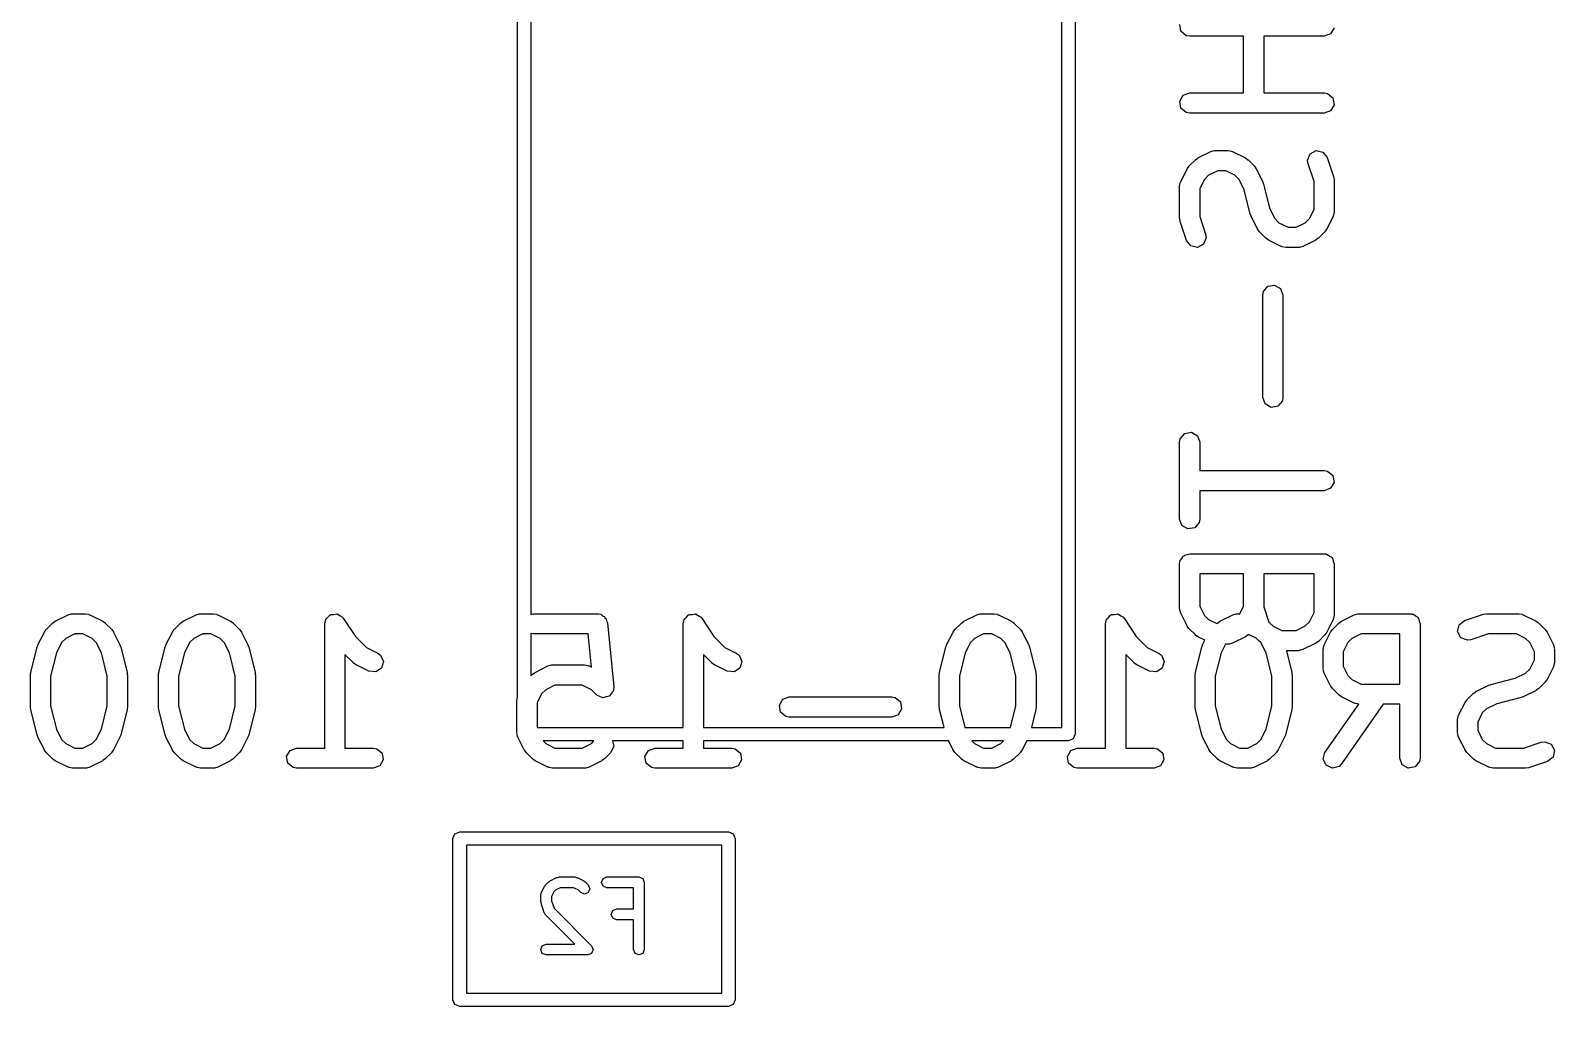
# Model space of a CAD drawing. Extents: x 0.18 to 5.48, y -2.58 to 1.79.
# Drawn here: x 3.1924 to 3.6389, y 0.7594 to 1.0453 of the extents above; entities that cross this region are included whole.
import ezdxf

# ---------------------------------------------------------------- set-up
doc = ezdxf.new("R2010")
doc.units = 0
doc.header["$MEASUREMENT"] = 0
doc.layers.add('BLACK', color=7, linetype='CONTINUOUS')

msp = doc.modelspace()

# ---------------------------------------------------------------- linework, layer by layer
at = {"layer": 'BLACK', "linetype": 'CONTINUOUS'}
for p, q in [((3.49449, 0.841142), (3.49449, 1.35886)), ((3.49843, 1.36083), (3.49843, 0.839173)), ((3.33504, 0.850028), (3.33504, 1.18447)), ((3.33898, 1.18598), (3.33898, 0.874214)), ((3.52943, 1.04509), (3.52908, 1.04708)), ((3.53097, 1.04379), (3.52943, 1.04509)), ((3.57426, 1.04606), (3.57325, 1.04431)), ((3.53198, 1.04362), (3.53097, 1.04379)), ((3.54778, 1.04362), (3.53198, 1.04362)), ((3.54778, 1.02702), (3.54778, 1.04362)), ((3.57135, 1.04362), (3.55368, 1.04362)), ((3.55368, 1.04362), (3.55368, 1.02702)), ((3.57325, 1.04431), (3.57135, 1.04362)), ((3.53009, 1.02633), (3.53198, 1.02702)), ((3.53198, 1.02702), (3.54778, 1.02702)), ((3.55368, 1.02702), (3.57135, 1.02702)), ((3.57135, 1.02702), (3.57236, 1.02685)), ((3.52908, 1.02458), (3.53009, 1.02633)), ((3.52943, 1.0226), (3.52908, 1.02458)), ((3.53097, 1.0213), (3.52943, 1.0226)), ((3.57236, 1.02685), (3.57391, 1.02555)), ((3.57426, 1.02356), (3.57325, 1.02181)), ((3.57391, 1.02555), (3.57426, 1.02356)), ((3.53198, 1.02112), (3.53097, 1.0213)), ((3.57135, 1.02112), (3.53198, 1.02112)), ((3.57325, 1.02181), (3.57135, 1.02112)), ((3.53441, 1.00797), (3.53816, 1.00984)), ((3.53816, 1.00984), (3.53914, 1.01013)), ((3.53914, 1.01013), (3.53932, 1.01009)), ((3.53932, 1.01009), (3.53948, 1.01015)), ((3.53948, 1.01015), (3.54323, 1.01015)), ((3.54323, 1.01015), (3.54424, 1.00997)), ((3.54424, 1.00997), (3.54438, 1.00986)), ((3.54438, 1.00986), (3.54455, 1.00984)), ((3.54455, 1.00984), (3.5483, 1.00797)), ((3.56653, 1.00728), (3.56727, 1.00916)), ((3.56727, 1.00916), (3.56905, 1.01012)), ((3.56905, 1.01012), (3.57102, 1.00971)), ((3.57102, 1.00971), (3.57228, 1.00813)), ((3.52934, 1.00102), (3.53122, 1.00477)), ((3.53122, 1.00477), (3.53174, 1.00548)), ((3.53174, 1.00548), (3.53177, 1.00554)), ((3.53177, 1.00554), (3.53365, 1.00741)), ((3.53365, 1.00741), (3.53437, 1.00792)), ((3.53437, 1.00792), (3.53441, 1.00797)), ((3.5483, 1.00797), (3.54901, 1.00744)), ((3.54901, 1.00744), (3.54907, 1.00741)), ((3.54907, 1.00741), (3.55094, 1.00554)), ((3.55094, 1.00554), (3.55145, 1.00481)), ((3.55145, 1.00481), (3.5515, 1.00477)), ((3.5515, 1.00477), (3.55337, 1.00102)), ((3.56668, 1.00627), (3.56653, 1.00728)), ((3.5684, 1.0011), (3.56668, 1.00627)), ((3.57228, 1.00813), (3.57415, 1.00251)), ((3.52903, 0.9997), (3.52921, 1.00071)), ((3.52921, 1.00071), (3.52932, 1.00085)), ((3.52932, 1.00085), (3.52934, 1.00102)), ((3.53628, 1.0017), (3.53494, 0.999003)), ((3.53748, 1.0029), (3.53628, 1.0017)), ((3.54018, 1.00425), (3.53748, 1.0029)), ((3.54254, 1.00425), (3.54018, 1.00425)), ((3.54523, 1.0029), (3.54254, 1.00425)), ((3.54643, 1.0017), (3.54523, 1.0029)), ((3.54795, 0.998669), (3.54643, 1.0017)), ((3.55337, 1.00102), (3.55352, 1.00053)), ((3.55352, 1.00053), (3.5536, 1.00042)), ((3.5536, 1.00042), (3.55539, 0.993231)), ((3.5684, 0.992898), (3.5684, 1.0011)), ((3.57415, 1.00251), (3.57428, 1.00164)), ((3.57428, 1.00164), (3.57431, 1.00157)), ((3.57431, 1.00157), (3.57431, 0.992201)), ((3.52903, 0.990326), (3.52903, 0.9997)), ((3.53494, 0.999003), (3.53494, 0.990805)), ((3.54974, 0.991485), (3.54795, 0.998669)), ((3.54982, 0.991369), (3.54974, 0.991485)), ((3.54996, 0.99088), (3.54982, 0.991369)), ((3.55539, 0.993231), (3.55691, 0.990201)), ((3.56705, 0.990201), (3.5684, 0.992898)), ((3.57413, 0.991191), (3.57401, 0.991056)), ((3.57431, 0.992201), (3.57413, 0.991191)), ((3.52905, 0.990266), (3.52903, 0.990326)), ((3.52918, 0.989392), (3.52905, 0.990266)), ((3.53106, 0.983768), (3.52918, 0.989392)), ((3.53494, 0.990805), (3.53666, 0.985636)), ((3.55184, 0.987131), (3.54996, 0.99088)), ((3.55189, 0.987087), (3.55184, 0.987131)), ((3.55239, 0.986364), (3.55189, 0.987087)), ((3.55691, 0.990201), (3.5581, 0.989003)), ((3.5581, 0.989003), (3.5608, 0.987655)), ((3.5608, 0.987655), (3.56316, 0.987655)), ((3.56316, 0.987655), (3.56585, 0.989003)), ((3.56585, 0.989003), (3.56705, 0.990201)), ((3.57212, 0.987131), (3.57159, 0.986422)), ((3.57399, 0.99088), (3.57212, 0.987131)), ((3.57401, 0.991056), (3.57399, 0.99088)), ((3.53231, 0.982186), (3.53106, 0.983768)), ((3.53607, 0.982743), (3.53429, 0.981781)), ((3.53681, 0.984621), (3.53607, 0.982743)), ((3.53666, 0.985636), (3.53681, 0.984621)), ((3.55427, 0.984489), (3.55239, 0.986364)), ((3.55433, 0.984462), (3.55427, 0.984489)), ((3.55503, 0.983936), (3.55433, 0.984462)), ((3.55878, 0.982061), (3.55503, 0.983936)), ((3.56892, 0.983936), (3.56517, 0.982061)), ((3.56897, 0.983982), (3.56892, 0.983936)), ((3.56969, 0.984489), (3.56897, 0.983982)), ((3.57157, 0.986364), (3.56969, 0.984489)), ((3.57159, 0.986422), (3.57157, 0.986364)), ((3.53429, 0.981781), (3.53231, 0.982186)), ((3.55896, 0.982041), (3.55878, 0.982061)), ((3.5591, 0.981927), (3.55896, 0.982041)), ((3.5601, 0.981749), (3.5591, 0.981927)), ((3.56385, 0.981749), (3.5601, 0.981749)), ((3.56402, 0.98181), (3.56385, 0.981749)), ((3.56419, 0.981769), (3.56402, 0.98181)), ((3.56517, 0.982061), (3.56419, 0.981769)), ((3.55358, 0.968839), (3.55488, 0.970386)), ((3.55488, 0.970386), (3.55687, 0.970737)), ((3.55687, 0.970737), (3.55862, 0.969727)), ((3.55862, 0.969727), (3.55931, 0.967829)), ((3.5534, 0.967829), (3.55358, 0.968839)), ((3.5534, 0.937833), (3.5534, 0.967829)), ((3.55931, 0.967829), (3.55931, 0.937833)), ((3.55409, 0.935935), (3.5534, 0.937833)), ((3.55931, 0.937833), (3.55913, 0.936823)), ((3.55584, 0.934925), (3.55409, 0.935935)), ((3.55783, 0.935276), (3.55584, 0.934925)), ((3.55913, 0.936823), (3.55783, 0.935276)), ((3.52903, 0.924709), (3.52921, 0.925719)), ((3.52903, 0.902212), (3.52903, 0.924709)), ((3.52921, 0.925719), (3.53051, 0.927267)), ((3.53051, 0.927267), (3.5325, 0.927617)), ((3.5325, 0.927617), (3.53425, 0.926607)), ((3.53425, 0.926607), (3.53494, 0.924709)), ((3.53494, 0.924709), (3.53494, 0.916414)), ((3.53494, 0.916414), (3.57135, 0.916414)), ((3.57135, 0.916414), (3.57236, 0.916235)), ((3.57236, 0.916235), (3.57391, 0.914937)), ((3.57325, 0.911199), (3.57135, 0.910508)), ((3.57426, 0.912948), (3.57325, 0.911199)), ((3.57391, 0.914937), (3.57426, 0.912948)), ((3.57135, 0.910508), (3.53494, 0.910508)), ((3.53494, 0.910508), (3.53494, 0.902212)), ((3.52972, 0.900314), (3.52903, 0.902212)), ((3.53494, 0.902212), (3.53476, 0.901202)), ((3.53147, 0.899304), (3.52972, 0.900314)), ((3.53346, 0.899655), (3.53147, 0.899304)), ((3.53476, 0.901202), (3.53346, 0.899655)), ((3.52903, 0.889089), (3.5291, 0.889472)), ((3.52903, 0.875965), (3.52903, 0.889089)), ((3.52908, 0.889602), (3.52914, 0.889715)), ((3.5291, 0.889472), (3.52908, 0.889602)), ((3.52914, 0.889715), (3.52921, 0.890099)), ((3.52921, 0.890099), (3.5297, 0.890686)), ((3.5297, 0.890686), (3.53009, 0.891351)), ((3.53009, 0.891351), (3.53034, 0.891442)), ((3.53034, 0.891442), (3.53051, 0.891646)), ((3.53051, 0.891646), (3.53126, 0.891779)), ((3.53126, 0.891779), (3.53198, 0.892042)), ((3.53198, 0.892042), (3.57135, 0.892042)), ((3.57135, 0.892042), (3.57174, 0.891974)), ((3.57174, 0.891974), (3.57187, 0.891997)), ((3.57187, 0.891997), (3.57198, 0.891931)), ((3.57198, 0.891931), (3.57236, 0.891864)), ((3.57236, 0.891864), (3.57295, 0.89137)), ((3.57295, 0.89137), (3.57362, 0.890987)), ((3.57362, 0.890987), (3.57371, 0.890736)), ((3.57371, 0.890736), (3.57391, 0.890565)), ((3.57391, 0.890565), (3.57404, 0.88981)), ((3.57404, 0.88981), (3.57431, 0.889089)), ((3.57431, 0.889089), (3.57431, 0.874091)), ((3.53494, 0.886136), (3.53494, 0.876663)), ((3.54778, 0.886136), (3.53494, 0.886136)), ((3.54778, 0.876663), (3.54778, 0.886136)), ((3.55368, 0.886136), (3.55368, 0.876445)), ((3.5684, 0.886136), (3.55368, 0.886136)), ((3.5684, 0.874788), (3.5684, 0.886136)), ((3.52909, 0.8758), (3.52903, 0.875965)), ((3.52905, 0.875628), (3.52909, 0.8758)), ((3.52934, 0.874645), (3.52905, 0.875628)), ((3.53494, 0.876663), (3.53628, 0.873965)), ((3.54668, 0.874473), (3.54778, 0.876663)), ((3.55368, 0.876445), (3.55518, 0.871955)), ((3.19699, 0.869859), (3.19887, 0.871734)), ((3.19887, 0.871734), (3.19959, 0.87224)), ((3.19959, 0.87224), (3.19964, 0.872287)), ((3.19964, 0.872287), (3.20339, 0.874161)), ((3.20339, 0.874161), (3.20437, 0.874454)), ((3.20437, 0.874454), (3.20454, 0.874413)), ((3.20454, 0.874413), (3.20471, 0.874473)), ((3.20471, 0.874473), (3.20846, 0.874473)), ((3.20846, 0.874473), (3.20947, 0.874295)), ((3.20947, 0.874295), (3.2096, 0.874182)), ((3.2096, 0.874182), (3.20978, 0.874161)), ((3.20978, 0.874161), (3.21353, 0.872287)), ((3.21353, 0.872287), (3.21424, 0.871761)), ((3.21424, 0.871761), (3.21429, 0.871734)), ((3.21429, 0.871734), (3.21617, 0.869859)), ((3.23449, 0.869859), (3.23636, 0.871734)), ((3.23636, 0.871734), (3.23709, 0.87224)), ((3.23709, 0.87224), (3.23713, 0.872287)), ((3.23713, 0.872287), (3.24088, 0.874161)), ((3.24088, 0.874161), (3.24186, 0.874454)), ((3.24186, 0.874454), (3.24204, 0.874413)), ((3.24204, 0.874413), (3.2422, 0.874473)), ((3.2422, 0.874473), (3.24595, 0.874473)), ((3.24595, 0.874473), (3.24696, 0.874295)), ((3.24696, 0.874295), (3.2471, 0.874182)), ((3.2471, 0.874182), (3.24727, 0.874161)), ((3.24727, 0.874161), (3.25102, 0.872287)), ((3.25102, 0.872287), (3.25173, 0.871761)), ((3.25173, 0.871761), (3.25179, 0.871734)), ((3.25179, 0.871734), (3.25366, 0.869859)), ((3.27862, 0.87152), (3.2788, 0.87253)), ((3.27862, 0.835103), (3.27862, 0.87152)), ((3.2788, 0.87253), (3.27891, 0.87266)), ((3.27891, 0.87266), (3.27893, 0.872829)), ((3.27893, 0.872829), (3.27954, 0.873421)), ((3.27954, 0.873421), (3.2801, 0.874078)), ((3.2801, 0.874078), (3.28026, 0.874107)), ((3.28026, 0.874107), (3.28039, 0.874224)), ((3.28039, 0.874224), (3.28124, 0.87428)), ((3.28124, 0.87428), (3.28208, 0.874428)), ((3.28208, 0.874428), (3.28223, 0.874343)), ((3.28223, 0.874343), (3.2824, 0.874354)), ((3.2824, 0.874354), (3.28309, 0.873847)), ((3.28309, 0.873847), (3.28383, 0.873418)), ((3.28383, 0.873418), (3.28389, 0.873259)), ((3.28389, 0.873259), (3.28403, 0.873158)), ((3.28403, 0.873158), (3.28762, 0.867777)), ((3.33898, 0.874214), (3.33969, 0.874473)), ((3.33969, 0.874473), (3.35844, 0.874473)), ((3.35844, 0.874473), (3.35859, 0.874446)), ((3.35859, 0.874446), (3.35866, 0.874465)), ((3.35866, 0.874465), (3.35877, 0.874415)), ((3.35877, 0.874415), (3.35945, 0.874295)), ((3.35945, 0.874295), (3.35993, 0.873892)), ((3.35993, 0.873892), (3.3605, 0.873634)), ((3.3605, 0.873634), (3.36068, 0.873262)), ((3.36068, 0.873262), (3.36099, 0.872997)), ((3.36099, 0.872997), (3.3611, 0.872379)), ((3.3611, 0.872379), (3.36138, 0.871814)), ((3.36138, 0.871814), (3.36325, 0.853067)), ((3.38361, 0.87152), (3.38378, 0.87253)), ((3.38361, 0.841142), (3.38361, 0.87152)), ((3.38378, 0.87253), (3.38389, 0.87266)), ((3.38389, 0.87266), (3.38391, 0.872829)), ((3.38391, 0.872829), (3.38453, 0.873421)), ((3.38453, 0.873421), (3.38508, 0.874078)), ((3.38508, 0.874078), (3.38525, 0.874107)), ((3.38525, 0.874107), (3.38537, 0.874224)), ((3.38537, 0.874224), (3.38623, 0.87428)), ((3.38623, 0.87428), (3.38707, 0.874428)), ((3.38707, 0.874428), (3.38722, 0.874343)), ((3.38722, 0.874343), (3.38739, 0.874354)), ((3.38739, 0.874354), (3.38808, 0.873847)), ((3.38808, 0.873847), (3.38882, 0.873418)), ((3.38882, 0.873418), (3.38888, 0.873259)), ((3.38888, 0.873259), (3.38902, 0.873158)), ((3.38902, 0.873158), (3.3926, 0.867777)), ((3.46321, 0.869859), (3.46509, 0.871734)), ((3.46509, 0.871734), (3.46581, 0.87224)), ((3.46581, 0.87224), (3.46585, 0.872287)), ((3.46585, 0.872287), (3.4696, 0.874161)), ((3.4696, 0.874161), (3.47059, 0.874454)), ((3.47059, 0.874454), (3.47076, 0.874413)), ((3.47076, 0.874413), (3.47092, 0.874473)), ((3.47092, 0.874473), (3.47467, 0.874473)), ((3.47467, 0.874473), (3.47568, 0.874295)), ((3.47568, 0.874295), (3.47582, 0.874182)), ((3.47582, 0.874182), (3.47599, 0.874161)), ((3.47599, 0.874161), (3.47974, 0.872287)), ((3.47974, 0.872287), (3.48045, 0.871761)), ((3.48045, 0.871761), (3.48051, 0.871734)), ((3.48051, 0.871734), (3.48239, 0.869859)), ((3.50734, 0.87152), (3.50752, 0.87253)), ((3.50734, 0.835103), (3.50734, 0.87152)), ((3.50752, 0.87253), (3.50763, 0.87266)), ((3.50763, 0.87266), (3.50765, 0.872829)), ((3.50765, 0.872829), (3.50827, 0.873421)), ((3.50827, 0.873421), (3.50882, 0.874078)), ((3.50882, 0.874078), (3.50898, 0.874107)), ((3.50898, 0.874107), (3.50911, 0.874224)), ((3.50911, 0.874224), (3.50996, 0.87428)), ((3.50996, 0.87428), (3.51081, 0.874428)), ((3.51081, 0.874428), (3.51095, 0.874343)), ((3.51095, 0.874343), (3.51112, 0.874354)), ((3.51112, 0.874354), (3.51181, 0.873847)), ((3.51181, 0.873847), (3.51256, 0.873418)), ((3.51256, 0.873418), (3.51261, 0.873259)), ((3.51261, 0.873259), (3.51275, 0.873158)), ((3.51275, 0.873158), (3.51634, 0.867777)), ((3.53122, 0.870895), (3.52934, 0.874645)), ((3.53126, 0.870851), (3.53122, 0.870895)), ((3.53177, 0.870128), (3.53126, 0.870851)), ((3.53628, 0.873965), (3.53748, 0.872768)), ((3.53748, 0.872768), (3.5399, 0.871558)), ((3.5399, 0.871558), (3.54008, 0.871734)), ((3.54008, 0.871734), (3.5408, 0.87224)), ((3.5408, 0.87224), (3.54084, 0.872287)), ((3.54084, 0.872287), (3.54459, 0.874161)), ((3.54459, 0.874161), (3.54558, 0.874454)), ((3.54558, 0.874454), (3.54575, 0.874413)), ((3.54575, 0.874413), (3.54591, 0.874473)), ((3.54591, 0.874473), (3.54668, 0.874473)), ((3.55518, 0.871955), (3.55544, 0.871761)), ((3.55544, 0.871761), (3.5555, 0.871734)), ((3.5555, 0.871734), (3.55645, 0.870782)), ((3.55645, 0.870782), (3.55893, 0.869544)), ((3.56316, 0.869544), (3.56585, 0.870893)), ((3.56585, 0.870893), (3.56705, 0.87209)), ((3.56705, 0.87209), (3.5684, 0.874788)), ((3.57399, 0.87277), (3.57212, 0.869021)), ((3.57382, 0.869859), (3.5757, 0.871734)), ((3.57401, 0.872946), (3.57399, 0.87277)), ((3.57413, 0.873081), (3.57401, 0.872946)), ((3.57431, 0.874091), (3.57413, 0.873081)), ((3.5757, 0.871734), (3.57642, 0.87224)), ((3.57642, 0.87224), (3.57646, 0.872287)), ((3.57646, 0.872287), (3.58021, 0.874161)), ((3.58021, 0.874161), (3.5812, 0.874454)), ((3.5812, 0.874454), (3.58137, 0.874413)), ((3.58137, 0.874413), (3.58153, 0.874473)), ((3.58153, 0.874473), (3.59653, 0.874473)), ((3.59653, 0.874473), (3.59692, 0.874406)), ((3.59692, 0.874406), (3.59705, 0.874428)), ((3.59705, 0.874428), (3.59716, 0.874363)), ((3.59716, 0.874363), (3.59754, 0.874295)), ((3.59754, 0.874295), (3.59813, 0.873802)), ((3.59813, 0.873802), (3.59879, 0.873418)), ((3.59879, 0.873418), (3.59889, 0.873168)), ((3.59889, 0.873168), (3.59909, 0.872997)), ((3.59909, 0.872997), (3.59922, 0.872241)), ((3.59922, 0.872241), (3.59949, 0.87152)), ((3.59949, 0.87152), (3.59949, 0.83215)), ((3.61048, 0.869213), (3.61089, 0.871191)), ((3.61089, 0.871191), (3.61247, 0.872447)), ((3.61247, 0.872447), (3.6181, 0.874322)), ((3.6181, 0.874322), (3.61897, 0.874451)), ((3.61897, 0.874451), (3.61903, 0.874473)), ((3.61903, 0.874473), (3.6284, 0.874473)), ((3.6284, 0.874473), (3.62941, 0.874295)), ((3.62941, 0.874295), (3.62955, 0.874182)), ((3.62955, 0.874182), (3.62972, 0.874161)), ((3.62972, 0.874161), (3.63347, 0.872287)), ((3.63347, 0.872287), (3.63418, 0.871761)), ((3.63418, 0.871761), (3.63424, 0.871734)), ((3.63424, 0.871734), (3.63612, 0.869859)), ((3.19457, 0.865342), (3.19644, 0.869091)), ((3.19644, 0.869091), (3.19697, 0.8698)), ((3.19697, 0.8698), (3.19699, 0.869859)), ((3.20271, 0.867219), (3.20151, 0.866022)), ((3.2054, 0.868568), (3.20271, 0.867219)), ((3.20776, 0.868568), (3.2054, 0.868568)), ((3.21046, 0.867219), (3.20776, 0.868568)), ((3.21165, 0.866022), (3.21046, 0.867219)), ((3.21617, 0.869859), (3.21667, 0.869136)), ((3.21667, 0.869136), (3.21672, 0.869091)), ((3.21672, 0.869091), (3.2186, 0.865342)), ((3.23206, 0.865342), (3.23394, 0.869091)), ((3.23394, 0.869091), (3.23446, 0.8698)), ((3.23446, 0.8698), (3.23449, 0.869859)), ((3.2402, 0.867219), (3.239, 0.866022)), ((3.2429, 0.868568), (3.2402, 0.867219)), ((3.24525, 0.868568), (3.2429, 0.868568)), ((3.24795, 0.867219), (3.24525, 0.868568)), ((3.24915, 0.866022), (3.24795, 0.867219)), ((3.25366, 0.869859), (3.25417, 0.869136)), ((3.25417, 0.869136), (3.25422, 0.869091)), ((3.25422, 0.869091), (3.25609, 0.865342)), ((3.28762, 0.867777), (3.29082, 0.864573)), ((3.33969, 0.868568), (3.33898, 0.868693)), ((3.33898, 0.868693), (3.33898, 0.856235)), ((3.35577, 0.868568), (3.33969, 0.868568)), ((3.35674, 0.858796), (3.35577, 0.868568)), ((3.3926, 0.867777), (3.39581, 0.864573)), ((3.46078, 0.865342), (3.46266, 0.869091)), ((3.46266, 0.869091), (3.46318, 0.8698)), ((3.46318, 0.8698), (3.46321, 0.869859)), ((3.46892, 0.867219), (3.46773, 0.866022)), ((3.47162, 0.868568), (3.46892, 0.867219)), ((3.47398, 0.868568), (3.47162, 0.868568)), ((3.47667, 0.867219), (3.47398, 0.868568)), ((3.47787, 0.866022), (3.47667, 0.867219)), ((3.48239, 0.869859), (3.48289, 0.869136)), ((3.48289, 0.869136), (3.48294, 0.869091)), ((3.48294, 0.869091), (3.48481, 0.865342)), ((3.51634, 0.867777), (3.51954, 0.864573)), ((3.53365, 0.868253), (3.53177, 0.870128)), ((3.5337, 0.868226), (3.53365, 0.868253)), ((3.53441, 0.8677), (3.5337, 0.868226)), ((3.53644, 0.866684), (3.53441, 0.8677)), ((3.53577, 0.865342), (3.53644, 0.866684)), ((3.5483, 0.8677), (3.54455, 0.865825)), ((3.54835, 0.867747), (3.5483, 0.8677)), ((3.54907, 0.868253), (3.54835, 0.867747)), ((3.54924, 0.868429), (3.54907, 0.868253)), ((3.55144, 0.867331), (3.54924, 0.868429)), ((3.55239, 0.866379), (3.55144, 0.867331)), ((3.55245, 0.866351), (3.55239, 0.866379)), ((3.55276, 0.86612), (3.55245, 0.866351)), ((3.55893, 0.869544), (3.56316, 0.869544)), ((3.56969, 0.866379), (3.56897, 0.865872)), ((3.57157, 0.868253), (3.56969, 0.866379)), ((3.57139, 0.865342), (3.57327, 0.869091)), ((3.57159, 0.868312), (3.57157, 0.868253)), ((3.57212, 0.869021), (3.57159, 0.868312)), ((3.57327, 0.869091), (3.5738, 0.8698)), ((3.5738, 0.8698), (3.57382, 0.869859)), ((3.57953, 0.867219), (3.57834, 0.866022)), ((3.58223, 0.868568), (3.57953, 0.867219)), ((3.59358, 0.868568), (3.58223, 0.868568)), ((3.59358, 0.853851), (3.59358, 0.868568)), ((3.61145, 0.867436), (3.61048, 0.869213)), ((3.61332, 0.866694), (3.61145, 0.867436)), ((3.61434, 0.866844), (3.61332, 0.866694)), ((3.61951, 0.868568), (3.61434, 0.866844)), ((3.62771, 0.868568), (3.61951, 0.868568)), ((3.6304, 0.867219), (3.62771, 0.868568)), ((3.6316, 0.866022), (3.6304, 0.867219)), ((3.63612, 0.869859), (3.63662, 0.869136)), ((3.63662, 0.869136), (3.63667, 0.869091)), ((3.63667, 0.869091), (3.63854, 0.865342)), ((3.19247, 0.857238), (3.19434, 0.864737)), ((3.19434, 0.864737), (3.19455, 0.865203)), ((3.19455, 0.865203), (3.19457, 0.865342)), ((3.19999, 0.862991), (3.19829, 0.856159)), ((3.20151, 0.866022), (3.19999, 0.862991)), ((3.21317, 0.862991), (3.21165, 0.866022)), ((3.21488, 0.856159), (3.21317, 0.862991)), ((3.2186, 0.865342), (3.21874, 0.864853)), ((3.21874, 0.864853), (3.21882, 0.864737)), ((3.21882, 0.864737), (3.22069, 0.857238)), ((3.22996, 0.857238), (3.23184, 0.864737)), ((3.23184, 0.864737), (3.23205, 0.865203)), ((3.23205, 0.865203), (3.23206, 0.865342)), ((3.23749, 0.862991), (3.23578, 0.856159)), ((3.239, 0.866022), (3.23749, 0.862991)), ((3.25066, 0.862991), (3.24915, 0.866022)), ((3.25237, 0.856159), (3.25066, 0.862991)), ((3.25609, 0.865342), (3.25624, 0.864853)), ((3.25624, 0.864853), (3.25632, 0.864737)), ((3.25632, 0.864737), (3.25819, 0.857238)), ((3.28698, 0.860059), (3.28452, 0.862517)), ((3.28452, 0.862517), (3.28452, 0.835103)), ((3.29082, 0.864573), (3.29414, 0.862913)), ((3.29414, 0.862913), (3.29496, 0.862302)), ((3.29496, 0.862302), (3.29577, 0.860449)), ((3.39197, 0.860059), (3.38951, 0.862517)), ((3.38951, 0.862517), (3.38951, 0.841142)), ((3.39581, 0.864573), (3.39913, 0.862913)), ((3.39913, 0.862913), (3.39995, 0.862302)), ((3.39995, 0.862302), (3.40075, 0.860449)), ((3.45868, 0.857238), (3.46056, 0.864737)), ((3.46056, 0.864737), (3.46077, 0.865203)), ((3.46077, 0.865203), (3.46078, 0.865342)), ((3.46621, 0.862991), (3.4645, 0.856159)), ((3.46773, 0.866022), (3.46621, 0.862991)), ((3.47939, 0.862991), (3.47787, 0.866022)), ((3.48109, 0.856159), (3.47939, 0.862991)), ((3.48481, 0.865342), (3.48496, 0.864853)), ((3.48496, 0.864853), (3.48504, 0.864737)), ((3.48504, 0.864737), (3.48691, 0.857238)), ((3.5157, 0.860059), (3.51325, 0.862517)), ((3.51325, 0.862517), (3.51325, 0.835103)), ((3.51954, 0.864573), (3.52286, 0.862913)), ((3.52286, 0.862913), (3.52369, 0.862302)), ((3.52369, 0.862302), (3.52449, 0.860449)), ((3.53368, 0.857238), (3.53555, 0.864737)), ((3.53555, 0.864737), (3.53576, 0.865203)), ((3.53576, 0.865203), (3.53577, 0.865342)), ((3.5412, 0.862991), (3.53949, 0.856159)), ((3.54246, 0.865514), (3.5412, 0.862991)), ((3.54323, 0.865514), (3.54246, 0.865514)), ((3.5434, 0.865574), (3.54323, 0.865514)), ((3.54357, 0.865533), (3.5434, 0.865574)), ((3.54455, 0.865825), (3.54357, 0.865533)), ((3.55286, 0.866022), (3.55276, 0.86612)), ((3.55438, 0.862991), (3.55286, 0.866022)), ((3.55608, 0.856159), (3.55438, 0.862991)), ((3.56385, 0.863639), (3.5603, 0.863639)), ((3.5603, 0.863639), (3.5619, 0.857238)), ((3.56402, 0.863699), (3.56385, 0.863639)), ((3.56419, 0.863658), (3.56402, 0.863699)), ((3.56517, 0.863951), (3.56419, 0.863658)), ((3.56892, 0.865825), (3.56517, 0.863951)), ((3.56897, 0.865872), (3.56892, 0.865825)), ((3.57108, 0.864021), (3.57126, 0.865031)), ((3.57108, 0.858397), (3.57108, 0.864021)), ((3.57126, 0.865031), (3.57137, 0.865166)), ((3.57137, 0.865166), (3.57139, 0.865342)), ((3.57834, 0.866022), (3.57699, 0.863324)), ((3.57699, 0.863324), (3.57699, 0.859094)), ((3.63295, 0.863324), (3.6316, 0.866022)), ((3.63295, 0.860969), (3.63295, 0.863324)), ((3.63854, 0.865342), (3.63884, 0.864359)), ((3.63884, 0.864359), (3.6388, 0.864187)), ((3.6388, 0.864187), (3.63886, 0.864021)), ((3.63886, 0.864021), (3.63886, 0.860272)), ((3.28704, 0.860031), (3.28698, 0.860059)), ((3.28775, 0.859506), (3.28704, 0.860031)), ((3.2915, 0.857631), (3.28775, 0.859506)), ((3.29351, 0.8574), (3.2915, 0.857631)), ((3.29519, 0.858513), (3.29351, 0.8574)), ((3.29577, 0.860449), (3.29519, 0.858513)), ((3.33948, 0.856735), (3.3402, 0.857242)), ((3.3402, 0.857242), (3.34024, 0.857289)), ((3.34024, 0.857289), (3.34399, 0.859163)), ((3.34399, 0.859163), (3.34498, 0.859456)), ((3.34498, 0.859456), (3.34515, 0.859415)), ((3.34515, 0.859415), (3.34531, 0.859475)), ((3.34531, 0.859475), (3.35469, 0.859475)), ((3.35469, 0.859475), (3.3557, 0.859297)), ((3.3557, 0.859297), (3.35583, 0.859184)), ((3.35583, 0.859184), (3.35601, 0.859163)), ((3.35601, 0.859163), (3.35674, 0.858796)), ((3.39203, 0.860031), (3.39197, 0.860059)), ((3.39274, 0.859506), (3.39203, 0.860031)), ((3.39649, 0.857631), (3.39274, 0.859506)), ((3.39849, 0.8574), (3.39649, 0.857631)), ((3.40018, 0.858513), (3.39849, 0.8574)), ((3.40075, 0.860449), (3.40018, 0.858513)), ((3.51576, 0.860031), (3.5157, 0.860059)), ((3.51647, 0.859506), (3.51576, 0.860031)), ((3.52022, 0.857631), (3.51647, 0.859506)), ((3.52223, 0.8574), (3.52022, 0.857631)), ((3.52391, 0.858513), (3.52223, 0.8574)), ((3.52449, 0.860449), (3.52391, 0.858513)), ((3.57114, 0.858231), (3.57108, 0.858397)), ((3.5711, 0.858059), (3.57114, 0.858231)), ((3.57139, 0.857077), (3.5711, 0.858059)), ((3.57699, 0.859094), (3.57834, 0.856397)), ((3.6304, 0.857074), (3.6316, 0.858271)), ((3.6316, 0.858271), (3.63295, 0.860969)), ((3.63854, 0.858951), (3.63667, 0.855202)), ((3.63856, 0.859127), (3.63854, 0.858951)), ((3.63868, 0.859262), (3.63856, 0.859127)), ((3.63886, 0.860272), (3.63868, 0.859262)), ((3.19238, 0.856522), (3.19248, 0.857103)), ((3.19238, 0.847148), (3.19238, 0.856522)), ((3.19248, 0.857103), (3.19247, 0.857238)), ((3.19829, 0.856159), (3.19829, 0.847512)), ((3.21488, 0.847512), (3.21488, 0.856159)), ((3.22069, 0.857238), (3.22074, 0.856651)), ((3.22074, 0.856651), (3.22078, 0.856522)), ((3.22078, 0.856522), (3.22078, 0.847148)), ((3.22988, 0.856522), (3.22998, 0.857103)), ((3.22988, 0.847148), (3.22988, 0.856522)), ((3.22998, 0.857103), (3.22996, 0.857238)), ((3.23578, 0.856159), (3.23578, 0.847512)), ((3.25237, 0.847512), (3.25237, 0.856159)), ((3.25819, 0.857238), (3.25823, 0.856651)), ((3.25823, 0.856651), (3.25828, 0.856522)), ((3.25828, 0.856522), (3.25828, 0.847148)), ((3.33898, 0.856235), (3.33948, 0.856735)), ((3.34601, 0.85357), (3.34331, 0.852221)), ((3.35399, 0.85357), (3.34601, 0.85357)), ((3.35669, 0.852221), (3.35399, 0.85357)), ((3.36325, 0.853067), (3.36317, 0.852044)), ((3.4586, 0.856522), (3.4587, 0.857103)), ((3.4586, 0.847148), (3.4586, 0.856522)), ((3.4587, 0.857103), (3.45868, 0.857238)), ((3.4645, 0.856159), (3.4645, 0.847512)), ((3.48109, 0.847512), (3.48109, 0.856159)), ((3.48691, 0.857238), (3.48695, 0.856651)), ((3.48695, 0.856651), (3.487, 0.856522)), ((3.487, 0.856522), (3.487, 0.847148)), ((3.53359, 0.856522), (3.53369, 0.857103)), ((3.53359, 0.847148), (3.53359, 0.856522)), ((3.53369, 0.857103), (3.53368, 0.857238)), ((3.53949, 0.856159), (3.53949, 0.847512)), ((3.55608, 0.847512), (3.55608, 0.856159)), ((3.5619, 0.857238), (3.56194, 0.856651)), ((3.56194, 0.856651), (3.56199, 0.856522)), ((3.56199, 0.856522), (3.56199, 0.847148)), ((3.57327, 0.853327), (3.57139, 0.857077)), ((3.57332, 0.853283), (3.57327, 0.853327)), ((3.57382, 0.85256), (3.57332, 0.853283)), ((3.57834, 0.856397), (3.57953, 0.855199)), ((3.57953, 0.855199), (3.58223, 0.853851)), ((3.58223, 0.853851), (3.59358, 0.853851)), ((3.61583, 0.851664), (3.61958, 0.853539)), ((3.61958, 0.853539), (3.62007, 0.853684)), ((3.62007, 0.853684), (3.62019, 0.853763)), ((3.62019, 0.853763), (3.62737, 0.855559)), ((3.62737, 0.855559), (3.6304, 0.857074)), ((3.63612, 0.854434), (3.63424, 0.85256)), ((3.63614, 0.854493), (3.63612, 0.854434)), ((3.63667, 0.855202), (3.63614, 0.854493)), ((3.33486, 0.849023), (3.33504, 0.850028)), ((3.33486, 0.839649), (3.33486, 0.849023)), ((3.34212, 0.851024), (3.34077, 0.848326)), ((3.34077, 0.848326), (3.34077, 0.841142)), ((3.34331, 0.852221), (3.34212, 0.851024)), ((3.35822, 0.850685), (3.35669, 0.852221)), ((3.35824, 0.850677), (3.35822, 0.850685)), ((3.35825, 0.850659), (3.35824, 0.850677)), ((3.35916, 0.85025), (3.35825, 0.850659)), ((3.36005, 0.849831), (3.35916, 0.85025)), ((3.36007, 0.849836), (3.36005, 0.849831)), ((3.36009, 0.849828), (3.36007, 0.849836)), ((3.36105, 0.850097), (3.36009, 0.849828)), ((3.36201, 0.850354), (3.36105, 0.850097)), ((3.36202, 0.85037), (3.36201, 0.850354)), ((3.36204, 0.850375), (3.36202, 0.85037)), ((3.3626, 0.851197), (3.36204, 0.850375)), ((3.36316, 0.852009), (3.3626, 0.851197)), ((3.36317, 0.852044), (3.36316, 0.852028)), ((3.36316, 0.852028), (3.36316, 0.852009)), ((3.41177, 0.847661), (3.41278, 0.84941)), ((3.41278, 0.84941), (3.41468, 0.850101)), ((3.41468, 0.850101), (3.44468, 0.850101)), ((3.44468, 0.850101), (3.44569, 0.849923)), ((3.44569, 0.849923), (3.44723, 0.848625)), ((3.44723, 0.848625), (3.44758, 0.846636)), ((3.5757, 0.850685), (3.57382, 0.85256)), ((3.57576, 0.850658), (3.5757, 0.850685)), ((3.57646, 0.850132), (3.57576, 0.850658)), ((3.58021, 0.848257), (3.57646, 0.850132)), ((3.61076, 0.844719), (3.61264, 0.848469)), ((3.61264, 0.848469), (3.61317, 0.849178)), ((3.61317, 0.849178), (3.61319, 0.849236)), ((3.61319, 0.849236), (3.61507, 0.851111)), ((3.61507, 0.851111), (3.61579, 0.851617)), ((3.61579, 0.851617), (3.61583, 0.851664)), ((3.62912, 0.849908), (3.62194, 0.848112)), ((3.62924, 0.849986), (3.62912, 0.849908)), ((3.62972, 0.850132), (3.62924, 0.849986)), ((3.63347, 0.852006), (3.62972, 0.850132)), ((3.63352, 0.852053), (3.63347, 0.852006)), ((3.63424, 0.85256), (3.63352, 0.852053)), ((3.19243, 0.84702), (3.19238, 0.847148)), ((3.19247, 0.846432), (3.19243, 0.84702)), ((3.19434, 0.838933), (3.19247, 0.846432)), ((3.19829, 0.847512), (3.19999, 0.84068)), ((3.21317, 0.84068), (3.21488, 0.847512)), ((3.22069, 0.846432), (3.21882, 0.838933)), ((3.22078, 0.847148), (3.22068, 0.846568)), ((3.22068, 0.846568), (3.22069, 0.846432)), ((3.22992, 0.84702), (3.22988, 0.847148)), ((3.22996, 0.846432), (3.22992, 0.84702)), ((3.23184, 0.838933), (3.22996, 0.846432)), ((3.23578, 0.847512), (3.23749, 0.84068)), ((3.25066, 0.84068), (3.25237, 0.847512)), ((3.25819, 0.846432), (3.25632, 0.838933)), ((3.25828, 0.847148), (3.25818, 0.846568)), ((3.25818, 0.846568), (3.25819, 0.846432)), ((3.41212, 0.845672), (3.41177, 0.847661)), ((3.41367, 0.844374), (3.41212, 0.845672)), ((3.41468, 0.844196), (3.41367, 0.844374)), ((3.44468, 0.844196), (3.41468, 0.844196)), ((3.44657, 0.844887), (3.44468, 0.844196)), ((3.44758, 0.846636), (3.44657, 0.844887)), ((3.45864, 0.84702), (3.4586, 0.847148)), ((3.45868, 0.846432), (3.45864, 0.84702)), ((3.46001, 0.841142), (3.45868, 0.846432)), ((3.4645, 0.847512), (3.46609, 0.841142)), ((3.4795, 0.841142), (3.48109, 0.847512)), ((3.48691, 0.846432), (3.48559, 0.841142)), ((3.487, 0.847148), (3.4869, 0.846568)), ((3.4869, 0.846568), (3.48691, 0.846432)), ((3.53363, 0.84702), (3.53359, 0.847148)), ((3.53368, 0.846432), (3.53363, 0.84702)), ((3.53555, 0.838933), (3.53368, 0.846432)), ((3.53949, 0.847512), (3.5412, 0.84068)), ((3.55438, 0.84068), (3.55608, 0.847512)), ((3.5619, 0.846432), (3.56003, 0.838933)), ((3.56199, 0.847148), (3.56189, 0.846568)), ((3.56189, 0.846568), (3.5619, 0.846432)), ((3.57162, 0.833844), (3.58149, 0.847953)), ((3.5887, 0.847945), (3.57645, 0.830457)), ((3.58039, 0.848237), (3.58021, 0.848257)), ((3.58052, 0.848123), (3.58039, 0.848237)), ((3.58149, 0.847953), (3.58052, 0.848123)), ((3.59358, 0.847945), (3.5887, 0.847945)), ((3.59358, 0.83215), (3.59358, 0.847945)), ((3.61045, 0.843399), (3.61063, 0.844409)), ((3.61063, 0.844409), (3.61074, 0.844544)), ((3.61074, 0.844544), (3.61076, 0.844719)), ((3.61771, 0.845399), (3.61636, 0.842702)), ((3.6189, 0.846596), (3.61771, 0.845399)), ((3.62194, 0.848112), (3.6189, 0.846596)), ((3.19999, 0.84068), (3.20151, 0.837649)), ((3.21165, 0.837649), (3.21317, 0.84068)), ((3.23749, 0.84068), (3.239, 0.837649)), ((3.24915, 0.837649), (3.25066, 0.84068)), ((3.33492, 0.839484), (3.33486, 0.839649)), ((3.33488, 0.839312), (3.33492, 0.839484)), ((3.34077, 0.841142), (3.38361, 0.841142)), ((3.38951, 0.841142), (3.46001, 0.841142)), ((3.46609, 0.841142), (3.4795, 0.841142)), ((3.48559, 0.841142), (3.49449, 0.841142)), ((3.5412, 0.84068), (3.54272, 0.837649)), ((3.55286, 0.837649), (3.55438, 0.84068)), ((3.61045, 0.839649), (3.61045, 0.843399)), ((3.61051, 0.839484), (3.61045, 0.839649)), ((3.61047, 0.839312), (3.61051, 0.839484)), ((3.61636, 0.842702), (3.61636, 0.840346)), ((3.61636, 0.840346), (3.61771, 0.837649)), ((3.19442, 0.838817), (3.19434, 0.838933)), ((3.19457, 0.838329), (3.19442, 0.838817)), ((3.19644, 0.834579), (3.19457, 0.838329)), ((3.20151, 0.837649), (3.20271, 0.836452)), ((3.20271, 0.836452), (3.2054, 0.835103)), ((3.2054, 0.835103), (3.20776, 0.835103)), ((3.20776, 0.835103), (3.21046, 0.836452)), ((3.21046, 0.836452), (3.21165, 0.837649)), ((3.2186, 0.838329), (3.21672, 0.834579)), ((3.21861, 0.838468), (3.2186, 0.838329)), ((3.21882, 0.838933), (3.21861, 0.838468)), ((3.23192, 0.838817), (3.23184, 0.838933)), ((3.23206, 0.838329), (3.23192, 0.838817)), ((3.23394, 0.834579), (3.23206, 0.838329)), ((3.239, 0.837649), (3.2402, 0.836452)), ((3.2402, 0.836452), (3.2429, 0.835103)), ((3.2429, 0.835103), (3.24525, 0.835103)), ((3.24525, 0.835103), (3.24795, 0.836452)), ((3.24795, 0.836452), (3.24915, 0.837649)), ((3.25609, 0.838329), (3.25422, 0.834579)), ((3.25611, 0.838468), (3.25609, 0.838329)), ((3.25632, 0.838933), (3.25611, 0.838468)), ((3.26843, 0.834412), (3.27032, 0.835103)), ((3.27032, 0.835103), (3.27862, 0.835103)), ((3.28452, 0.835103), (3.29282, 0.835103)), ((3.29282, 0.835103), (3.29383, 0.834925)), ((3.29383, 0.834925), (3.29538, 0.833627)), ((3.33517, 0.838329), (3.33488, 0.839312)), ((3.33705, 0.834579), (3.33517, 0.838329)), ((3.34256, 0.837205), (3.34331, 0.836452)), ((3.35744, 0.837205), (3.34256, 0.837205)), ((3.34331, 0.836452), (3.34601, 0.835103)), ((3.34601, 0.835103), (3.35399, 0.835103)), ((3.35399, 0.835103), (3.35669, 0.836452)), ((3.35669, 0.836452), (3.35744, 0.837205)), ((3.36325, 0.835643), (3.3624, 0.833812)), ((3.38361, 0.837205), (3.36284, 0.837205)), ((3.36284, 0.837205), (3.36325, 0.835643)), ((3.37341, 0.834412), (3.37531, 0.835103)), ((3.37531, 0.835103), (3.38361, 0.835103)), ((3.38361, 0.835103), (3.38361, 0.837205)), ((3.46135, 0.837205), (3.38951, 0.837205)), ((3.38951, 0.837205), (3.38951, 0.835103)), ((3.38951, 0.835103), (3.39781, 0.835103)), ((3.39781, 0.835103), (3.39882, 0.834925)), ((3.39882, 0.834925), (3.40036, 0.833627)), ((3.46266, 0.834579), (3.46135, 0.837205)), ((3.46817, 0.837205), (3.46892, 0.836452)), ((3.47743, 0.837205), (3.46817, 0.837205)), ((3.46892, 0.836452), (3.47162, 0.835103)), ((3.47162, 0.835103), (3.47398, 0.835103)), ((3.47398, 0.835103), (3.47667, 0.836452)), ((3.47667, 0.836452), (3.47743, 0.837205)), ((3.48425, 0.837205), (3.48294, 0.834579)), ((3.49646, 0.837205), (3.48425, 0.837205)), ((3.49785, 0.837781), (3.49646, 0.837205)), ((3.49715, 0.834412), (3.49904, 0.835103)), ((3.49843, 0.839173), (3.49785, 0.837781)), ((3.49904, 0.835103), (3.50734, 0.835103)), ((3.51325, 0.835103), (3.52154, 0.835103)), ((3.52154, 0.835103), (3.52255, 0.834925)), ((3.52255, 0.834925), (3.5241, 0.833627)), ((3.53563, 0.838817), (3.53555, 0.838933)), ((3.53577, 0.838329), (3.53563, 0.838817)), ((3.53765, 0.834579), (3.53577, 0.838329)), ((3.54272, 0.837649), (3.54391, 0.836452)), ((3.54391, 0.836452), (3.54661, 0.835103)), ((3.54661, 0.835103), (3.54897, 0.835103)), ((3.54897, 0.835103), (3.55166, 0.836452)), ((3.55166, 0.836452), (3.55286, 0.837649)), ((3.5598, 0.838329), (3.55793, 0.834579)), ((3.55982, 0.838468), (3.5598, 0.838329)), ((3.56003, 0.838933), (3.55982, 0.838468)), ((3.61076, 0.838329), (3.61047, 0.839312)), ((3.61264, 0.834579), (3.61076, 0.838329)), ((3.61771, 0.837649), (3.6189, 0.836452)), ((3.6189, 0.836452), (3.6216, 0.835103)), ((3.6216, 0.835103), (3.6298, 0.835103)), ((3.6298, 0.835103), (3.63497, 0.836826)), ((3.63497, 0.836826), (3.63598, 0.836977)), ((3.63598, 0.836977), (3.63786, 0.836234)), ((3.63786, 0.836234), (3.63882, 0.834458)), ((3.19649, 0.834535), (3.19644, 0.834579)), ((3.19699, 0.833812), (3.19649, 0.834535)), ((3.19887, 0.831937), (3.19699, 0.833812)), ((3.19893, 0.83191), (3.19887, 0.831937)), ((3.19964, 0.831384), (3.19893, 0.83191)), ((3.20339, 0.829509), (3.19964, 0.831384)), ((3.21353, 0.831384), (3.20978, 0.829509)), ((3.21357, 0.831431), (3.21353, 0.831384)), ((3.21429, 0.831937), (3.21357, 0.831431)), ((3.21617, 0.833812), (3.21429, 0.831937)), ((3.2162, 0.83387), (3.21617, 0.833812)), ((3.21672, 0.834579), (3.2162, 0.83387)), ((3.23398, 0.834535), (3.23394, 0.834579)), ((3.23449, 0.833812), (3.23398, 0.834535)), ((3.23636, 0.831937), (3.23449, 0.833812)), ((3.23642, 0.83191), (3.23636, 0.831937)), ((3.23713, 0.831384), (3.23642, 0.83191)), ((3.24088, 0.829509), (3.23713, 0.831384)), ((3.25102, 0.831384), (3.24727, 0.829509)), ((3.25107, 0.831431), (3.25102, 0.831384)), ((3.25179, 0.831937), (3.25107, 0.831431)), ((3.25366, 0.833812), (3.25179, 0.831937)), ((3.25369, 0.83387), (3.25366, 0.833812)), ((3.25422, 0.834579), (3.25369, 0.83387)), ((3.26742, 0.832663), (3.26843, 0.834412)), ((3.26777, 0.830674), (3.26742, 0.832663)), ((3.26931, 0.829376), (3.26777, 0.830674)), ((3.29573, 0.831638), (3.29472, 0.829888)), ((3.29538, 0.833627), (3.29573, 0.831638)), ((3.3371, 0.834535), (3.33705, 0.834579)), ((3.3376, 0.833812), (3.3371, 0.834535)), ((3.33948, 0.831937), (3.3376, 0.833812)), ((3.33953, 0.83191), (3.33948, 0.831937)), ((3.34024, 0.831384), (3.33953, 0.83191)), ((3.34399, 0.829509), (3.34024, 0.831384)), ((3.35976, 0.831384), (3.35601, 0.829509)), ((3.3598, 0.831431), (3.35976, 0.831384)), ((3.36053, 0.831937), (3.3598, 0.831431)), ((3.3624, 0.833812), (3.36053, 0.831937)), ((3.3724, 0.832663), (3.37341, 0.834412)), ((3.37275, 0.830674), (3.3724, 0.832663)), ((3.3743, 0.829376), (3.37275, 0.830674)), ((3.40072, 0.831638), (3.39971, 0.829888)), ((3.40036, 0.833627), (3.40072, 0.831638)), ((3.4627, 0.834535), (3.46266, 0.834579)), ((3.46321, 0.833812), (3.4627, 0.834535)), ((3.46509, 0.831937), (3.46321, 0.833812)), ((3.46514, 0.83191), (3.46509, 0.831937)), ((3.46585, 0.831384), (3.46514, 0.83191)), ((3.4696, 0.829509), (3.46585, 0.831384)), ((3.47974, 0.831384), (3.47599, 0.829509)), ((3.47979, 0.831431), (3.47974, 0.831384)), ((3.48051, 0.831937), (3.47979, 0.831431)), ((3.48239, 0.833812), (3.48051, 0.831937)), ((3.48241, 0.83387), (3.48239, 0.833812)), ((3.48294, 0.834579), (3.48241, 0.83387)), ((3.49614, 0.832663), (3.49715, 0.834412)), ((3.49649, 0.830674), (3.49614, 0.832663)), ((3.49803, 0.829376), (3.49649, 0.830674)), ((3.52445, 0.831638), (3.52344, 0.829888)), ((3.5241, 0.833627), (3.52445, 0.831638)), ((3.5377, 0.834535), (3.53765, 0.834579)), ((3.5382, 0.833812), (3.5377, 0.834535)), ((3.54008, 0.831937), (3.5382, 0.833812)), ((3.54013, 0.83191), (3.54008, 0.831937)), ((3.54084, 0.831384), (3.54013, 0.83191)), ((3.54459, 0.829509), (3.54084, 0.831384)), ((3.55473, 0.831384), (3.55098, 0.829509)), ((3.55478, 0.831431), (3.55473, 0.831384)), ((3.5555, 0.831937), (3.55478, 0.831431)), ((3.55738, 0.833812), (3.5555, 0.831937)), ((3.5574, 0.83387), (3.55738, 0.833812)), ((3.55793, 0.834579), (3.5574, 0.83387)), ((3.57109, 0.831893), (3.57162, 0.833844)), ((3.57195, 0.830062), (3.57109, 0.831893)), ((3.57645, 0.830457), (3.57573, 0.829732)), ((3.59427, 0.830252), (3.59358, 0.83215)), ((3.59931, 0.83114), (3.59801, 0.829593)), ((3.59949, 0.83215), (3.59931, 0.83114)), ((3.61269, 0.834535), (3.61264, 0.834579)), ((3.61319, 0.833812), (3.61269, 0.834535)), ((3.61507, 0.831937), (3.61319, 0.833812)), ((3.61513, 0.83191), (3.61507, 0.831937)), ((3.61583, 0.831384), (3.61513, 0.83191)), ((3.61958, 0.829509), (3.61583, 0.831384)), ((3.63684, 0.831224), (3.63121, 0.829349)), ((3.63842, 0.832479), (3.63684, 0.831224)), ((3.63882, 0.834458), (3.63842, 0.832479)), ((3.20356, 0.829489), (3.20339, 0.829509)), ((3.2037, 0.829376), (3.20356, 0.829489)), ((3.20471, 0.829198), (3.2037, 0.829376)), ((3.20846, 0.829198), (3.20471, 0.829198)), ((3.20862, 0.829258), (3.20846, 0.829198)), ((3.20879, 0.829217), (3.20862, 0.829258)), ((3.20978, 0.829509), (3.20879, 0.829217)), ((3.24106, 0.829489), (3.24088, 0.829509)), ((3.24119, 0.829376), (3.24106, 0.829489)), ((3.2422, 0.829198), (3.24119, 0.829376)), ((3.24595, 0.829198), (3.2422, 0.829198)), ((3.24612, 0.829258), (3.24595, 0.829198)), ((3.24629, 0.829217), (3.24612, 0.829258)), ((3.24727, 0.829509), (3.24629, 0.829217)), ((3.27032, 0.829198), (3.26931, 0.829376)), ((3.29282, 0.829198), (3.27032, 0.829198)), ((3.29472, 0.829888), (3.29282, 0.829198)), ((3.34417, 0.829489), (3.34399, 0.829509)), ((3.3443, 0.829376), (3.34417, 0.829489)), ((3.34531, 0.829198), (3.3443, 0.829376)), ((3.35469, 0.829198), (3.34531, 0.829198)), ((3.35485, 0.829258), (3.35469, 0.829198)), ((3.35503, 0.829217), (3.35485, 0.829258)), ((3.35601, 0.829509), (3.35503, 0.829217)), ((3.37531, 0.829198), (3.3743, 0.829376)), ((3.39781, 0.829198), (3.37531, 0.829198)), ((3.39971, 0.829888), (3.39781, 0.829198)), ((3.46978, 0.829489), (3.4696, 0.829509)), ((3.46991, 0.829376), (3.46978, 0.829489)), ((3.47092, 0.829198), (3.46991, 0.829376)), ((3.47467, 0.829198), (3.47092, 0.829198)), ((3.47484, 0.829258), (3.47467, 0.829198)), ((3.47501, 0.829217), (3.47484, 0.829258)), ((3.47599, 0.829509), (3.47501, 0.829217)), ((3.49904, 0.829198), (3.49803, 0.829376)), ((3.52154, 0.829198), (3.49904, 0.829198)), ((3.52344, 0.829888), (3.52154, 0.829198)), ((3.54477, 0.829489), (3.54459, 0.829509)), ((3.5449, 0.829376), (3.54477, 0.829489)), ((3.54591, 0.829198), (3.5449, 0.829376)), ((3.54966, 0.829198), (3.54591, 0.829198)), ((3.54983, 0.829258), (3.54966, 0.829198)), ((3.55, 0.829217), (3.54983, 0.829258)), ((3.55098, 0.829509), (3.55, 0.829217)), ((3.57378, 0.829209), (3.57195, 0.830062)), ((3.57573, 0.829732), (3.57378, 0.829209)), ((3.59602, 0.829242), (3.59427, 0.830252)), ((3.59801, 0.829593), (3.59602, 0.829242)), ((3.61976, 0.829489), (3.61958, 0.829509)), ((3.61989, 0.829376), (3.61976, 0.829489)), ((3.6209, 0.829198), (3.61989, 0.829376)), ((3.63028, 0.829198), (3.6209, 0.829198)), ((3.63034, 0.82922), (3.63028, 0.829198)), ((3.63121, 0.829349), (3.63034, 0.82922)), ((3.31616, 0.808622), (3.31674, 0.810014)), ((3.31616, 0.761378), (3.31616, 0.808622)), ((3.31674, 0.810014), (3.31813, 0.810591)), ((3.31813, 0.810591), (3.39687, 0.810591)), ((3.39687, 0.810591), (3.39826, 0.810014)), ((3.39826, 0.810014), (3.39884, 0.808622)), ((3.39884, 0.808622), (3.39884, 0.761378)), ((3.3201, 0.806654), (3.3201, 0.763346)), ((3.3949, 0.806654), (3.3201, 0.806654)), ((3.3949, 0.763346), (3.3949, 0.806654)), ((3.34297, 0.794609), (3.34316, 0.794779)), ((3.34316, 0.794779), (3.34326, 0.795019)), ((3.34326, 0.795019), (3.3442, 0.795956)), ((3.3442, 0.795956), (3.34444, 0.796055)), ((3.34444, 0.796055), (3.34461, 0.796251)), ((3.34461, 0.796251), (3.34648, 0.797188)), ((3.34648, 0.797188), (3.34685, 0.797214)), ((3.34685, 0.797214), (3.34719, 0.797355)), ((3.34719, 0.797355), (3.35188, 0.797355)), ((3.35188, 0.797355), (3.35221, 0.797214)), ((3.35221, 0.797214), (3.35258, 0.797188)), ((3.35258, 0.797188), (3.35445, 0.796251)), ((3.35445, 0.796251), (3.35462, 0.796055)), ((3.35462, 0.796055), (3.35486, 0.795956)), ((3.35486, 0.795956), (3.3558, 0.795019)), ((3.3558, 0.795019), (3.35626, 0.793905)), ((3.35967, 0.79578), (3.36014, 0.796893)), ((3.36014, 0.794666), (3.35967, 0.79578)), ((3.36014, 0.796893), (3.36125, 0.797355)), ((3.36125, 0.797355), (3.37062, 0.797355)), ((3.37062, 0.797355), (3.37174, 0.796893)), ((3.37174, 0.796893), (3.3722, 0.79578)), ((3.3722, 0.79578), (3.3722, 0.776095)), ((3.34186, 0.79203), (3.342, 0.792369)), ((3.34186, 0.790156), (3.34186, 0.79203)), ((3.342, 0.792369), (3.34203, 0.792735)), ((3.34203, 0.792735), (3.34297, 0.794609)), ((3.34567, 0.792972), (3.34501, 0.791659)), ((3.34501, 0.791659), (3.34501, 0.790411)), ((3.34501, 0.790411), (3.34575, 0.788194)), ((3.34625, 0.793548), (3.34567, 0.792972)), ((3.34756, 0.794205), (3.34625, 0.793548)), ((3.3515, 0.794205), (3.34756, 0.794205)), ((3.35282, 0.793548), (3.3515, 0.794205)), ((3.35357, 0.792792), (3.35282, 0.793548)), ((3.35469, 0.79233), (3.35357, 0.792792)), ((3.3558, 0.792792), (3.35469, 0.79233)), ((3.35626, 0.793905), (3.3558, 0.792792)), ((3.36125, 0.794205), (3.36014, 0.794666)), ((3.36905, 0.794205), (3.36125, 0.794205)), ((3.36905, 0.787981), (3.36905, 0.794205)), ((3.34196, 0.789916), (3.34186, 0.790156)), ((3.34195, 0.789658), (3.34196, 0.789916)), ((3.34288, 0.786845), (3.34195, 0.789658)), ((3.34312, 0.786569), (3.34288, 0.786845)), ((3.34326, 0.78623), (3.34312, 0.786569)), ((3.35182, 0.77767), (3.34326, 0.78623)), ((3.34575, 0.788194), (3.35674, 0.777208)), ((3.36249, 0.786406), (3.36295, 0.78752)), ((3.36295, 0.785293), (3.36249, 0.786406)), ((3.36295, 0.78752), (3.36406, 0.787981)), ((3.36406, 0.787981), (3.36905, 0.787981)), ((3.36406, 0.784831), (3.36295, 0.785293)), ((3.36905, 0.784831), (3.36406, 0.784831)), ((3.36905, 0.776095), (3.36905, 0.784831)), ((3.34186, 0.776095), (3.34233, 0.777208)), ((3.34233, 0.777208), (3.34344, 0.77767)), ((3.34344, 0.77767), (3.35182, 0.77767)), ((3.35674, 0.777208), (3.3572, 0.776095)), ((3.34233, 0.774981), (3.34186, 0.776095)), ((3.34344, 0.77452), (3.34233, 0.774981)), ((3.35563, 0.77452), (3.34344, 0.77452)), ((3.35674, 0.774981), (3.35563, 0.77452)), ((3.3572, 0.776095), (3.35674, 0.774981)), ((3.36951, 0.774981), (3.36905, 0.776095)), ((3.37062, 0.77452), (3.36951, 0.774981)), ((3.37174, 0.774981), (3.37062, 0.77452)), ((3.3722, 0.776095), (3.37174, 0.774981)), ((3.31674, 0.759986), (3.31616, 0.761378)), ((3.31813, 0.759409), (3.31674, 0.759986)), ((3.39687, 0.759409), (3.31813, 0.759409)), ((3.3201, 0.763346), (3.3949, 0.763346)), ((3.39826, 0.759986), (3.39687, 0.759409)), ((3.39884, 0.761378), (3.39826, 0.759986))]:
    msp.add_line(p, q, dxfattribs=at)

doc.saveas('drawing.dxf')
